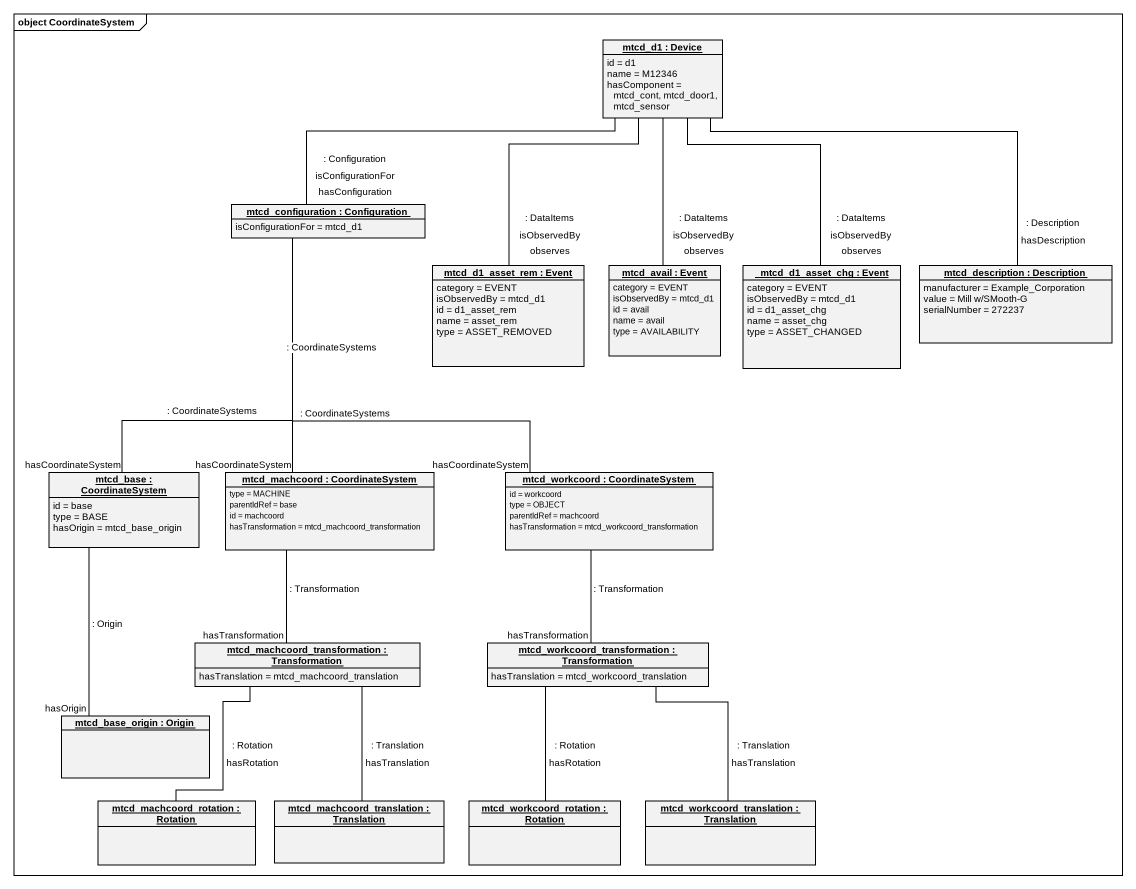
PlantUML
@startuml
mainframe object CoordinateSystem
hide circle
hide empty members
object "mtcd_d1 : Device" as mtcd_d1 {
  id = d1
  name = M12346
  hasComponent = mtcd_cont, mtcd_door1, mtcd_sensor
}
object "mtcd_configuration : Configuration" as mtcd_configuration {
  isConfigurationFor = mtcd_d1
}
object "mtcd_d1_asset_rem : Event" as mtcd_d1_asset_rem {
  category = EVENT
  isObservedBy = mtcd_d1
  id = d1_asset_rem
  name = asset_rem
  type = ASSET_REMOVED
}
object "mtcd_avail : Event" as mtcd_avail {
  category = EVENT
  isObservedBy = mtcd_d1
  id = avail
  name = avail
  type = AVAILABILITY
}
object "_mtcd_d1_asset_chg : Event" as mtcd_d1_asset_chg {
  category = EVENT
  isObservedBy = mtcd_d1
  id = d1_asset_chg
  name = asset_chg
  type = ASSET_CHANGED
}
object "mtcd_description : Description" as mtcd_description {
  manufacturer = Example_Corporation
  value = Mill w/SMooth-G
  serialNumber = 272237
}
object "mtcd_base : CoordinateSystem" as mtcd_base {
  id = base
  type = BASE
  hasOrigin = mtcd_base_origin
}
object "mtcd_machcoord : CoordinateSystem" as mtcd_machcoord {
  type = MACHINE
  parentIdRef = base
  id = machcoord
  hasTransformation = mtcd_machcoord_transformation
}
object "mtcd_workcoord : CoordinateSystem" as mtcd_workcoord {
  id = workcoord
  type = OBJECT
  parentIdRef = machcoord
  hasTransformation = mtcd_workcoord_transformation
}
object "mtcd_machcoord_transformation : Transformation" as mtcd_machcoord_2 {
  hasTranslation = mtcd_machcoord_translation
}
object "mtcd_workcoord_transformation : Transformation" as mtcd_workcoord_2 {
  hasTranslation = mtcd_workcoord_translation
}
object "mtcd_base_origin : Origin" as mtcd_base_origin
object "mtcd_machcoord_rotation : Rotation" as mtcd_machcoord_rotation
object "mtcd_machcoord_translation : Translation" as mtcd_machcoord_translation
object "mtcd_workcoord_rotation : Rotation" as mtcd_workcoord_rotation
object "mtcd_workcoord_translation : Translation" as mtcd_workcoord_translation
mtcd_d1 -left- mtcd_configuration : : Configuration\nisConfigurationFor\nhasConfiguration
mtcd_d1 -- mtcd_d1_asset_rem : : DataItems\nisObservedBy\nobserves
mtcd_d1 -- mtcd_avail : : DataItems\nisObservedBy\nobserves
mtcd_d1 -- mtcd_d1_asset_chg : : DataItems\nisObservedBy\nobserves
mtcd_d1 -- mtcd_description : : Description\nhasDescription
mtcd_configuration -- mtcd_base : : CoordinateSystems\nhasCoordinateSystem
mtcd_configuration -- mtcd_machcoord : : CoordinateSystems\nhasCoordinateSystem
mtcd_configuration -- mtcd_workcoord : : CoordinateSystems\nhasCoordinateSystem
mtcd_base -- mtcd_base_origin : : Origin\nhasOrigin
mtcd_machcoord -- mtcd_machcoord_2 : : Transformation\nhasTransformation
mtcd_workcoord -- mtcd_workcoord_2 : : Transformation\nhasTransformation
mtcd_machcoord_2 -- mtcd_machcoord_rotation : : Rotation\nhasRotation
mtcd_machcoord_2 -- mtcd_machcoord_translation : : Translation\nhasTranslation
mtcd_workcoord_2 -- mtcd_workcoord_rotation : : Rotation\nhasRotation
mtcd_workcoord_2 -- mtcd_workcoord_translation : : Translation\nhasTranslation
@enduml
